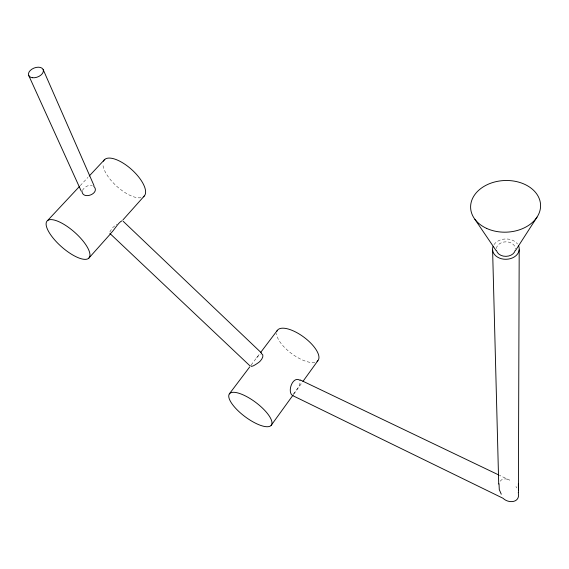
<?xml version="1.0" encoding="UTF-8"?>
<svg xmlns="http://www.w3.org/2000/svg" width="569" height="569" viewBox="0 0 569 569"><rect width="100%" height="100%" fill="white"/><g stroke="black" fill="none" stroke-linecap="round" stroke-linejoin="round"><path stroke-width="0.43" stroke-dasharray="2.85 2.13" d="M109.853 231.946L112.221 228.048L116.83 224.143M82.341 190.508C84.233 187.151 88.33 184.562 92.256 185.43M293.711 394.189L302.438 382.105M251.171 364.999L259.741 353.669M256.512 357.937L260.296 353.968M500.137 481.21C502.242 478.173 506.623 478.408 509.511 480.115L499.305 475.229M293.519 393.954C296.349 390.178 300.034 386.23 300.29 381.294M80.229 185.65L87.989 177.35M515.941 486.467L516.744 487.932M140.991 197.713A26.956 11.202 42.1 0 1 117.036 186.532A26.956 11.202 42.1 0 1 102.904 163.68M314.863 362.346A25.313 10.256 36.6 0 1 291.25 353.321A25.313 10.256 36.6 0 1 276.513 333.427M494.02 244.599A13.357 10.164 -1.4 0 1 505.621 238.966A13.357 10.164 -1.4 0 1 517.513 243.98M496.388 248.482A9.538 7.262 -1.4 0 1 506.289 241.832A9.538 7.262 -1.4 0 1 515.422 248.895"/><path stroke-width="0.85" d="M518.43 492.47L518.402 483.778L518.444 489.888M518.416 485.513L519.198 249.905M499.013 483.806L499.283 489.61L501.275 494.219M82.021 191.412C82.775 200.359 100.82 193.36 93.707 186.155M250.716 365.661C250.943 368.271 257.551 363.164 258.859 362.339C261.093 360.725 265.14 355.291 261.477 353.534M515.749 250.182L537.015 217.152M302.921 381.436L317.843 360.739M271.114 425.434A26.181 8.919 36.8 0 0 245.218 395.846A26.181 8.919 36.8 0 0 234.713 407.255A26.181 8.919 36.8 0 0 271.114 425.434L293.22 394.865M229.343 393.883L249.827 366.785M260.73 352.353L277.38 330.333M88.935 258.027A27.931 9.773 41.4 0 0 63.408 224.044A27.931 9.773 41.4 0 0 51.8 236.384A27.931 9.773 41.4 0 0 88.935 258.027L110.201 234.186M122.876 219.99L144.192 196.092M47.59 220.552L79.632 186.283M89.191 176.063L104.81 159.363M122.065 220.793C118.459 222.166 114.461 229.833 110.77 233.34M291.954 395.085C287.309 390.739 292.992 375.512 300.034 380.362M498.544 474.866L300.126 379.886M292.608 395.555L503.032 498.273C508.864 503.97 520.671 502.633 518.259 492.598M109.895 233.454L249.713 365.618M123.267 221.362L261.534 353.036M474.895 219.307L496.097 250.573M28.663 75.343L81.211 191.063M43.18 69.596L93.999 185.558M492.605 250.225L498.721 484.034M103.423 161.191A26.956 11.202 42.1 0 1 131.467 169.377A26.956 11.202 42.1 0 1 143.31 196.831M276.883 331.243A25.313 10.256 36.6 0 1 304.166 337.374A25.313 10.256 36.6 0 1 317.047 361.443M518.608 245.865A13.357 10.164 -1.4 0 1 506.026 259.286A13.357 10.164 -1.4 0 1 493.124 246.299M515.258 250.339A9.538 7.262 -1.4 0 1 505.99 256.349A9.538 7.262 -1.4 0 1 496.552 250.68M32.49 77.725A7.802 4.808 -21.1 0 0 43.4 70.556A7.802 4.808 -21.1 0 0 31.885 69.183A7.802 4.808 -21.1 0 0 32.49 77.725M486.715 228.446A35.008 25.84 -2.3 0 0 540.55 206.896A35.008 25.84 -2.3 0 0 489.525 183.673A35.008 25.84 -2.3 0 0 486.715 228.446"/></g></svg>
